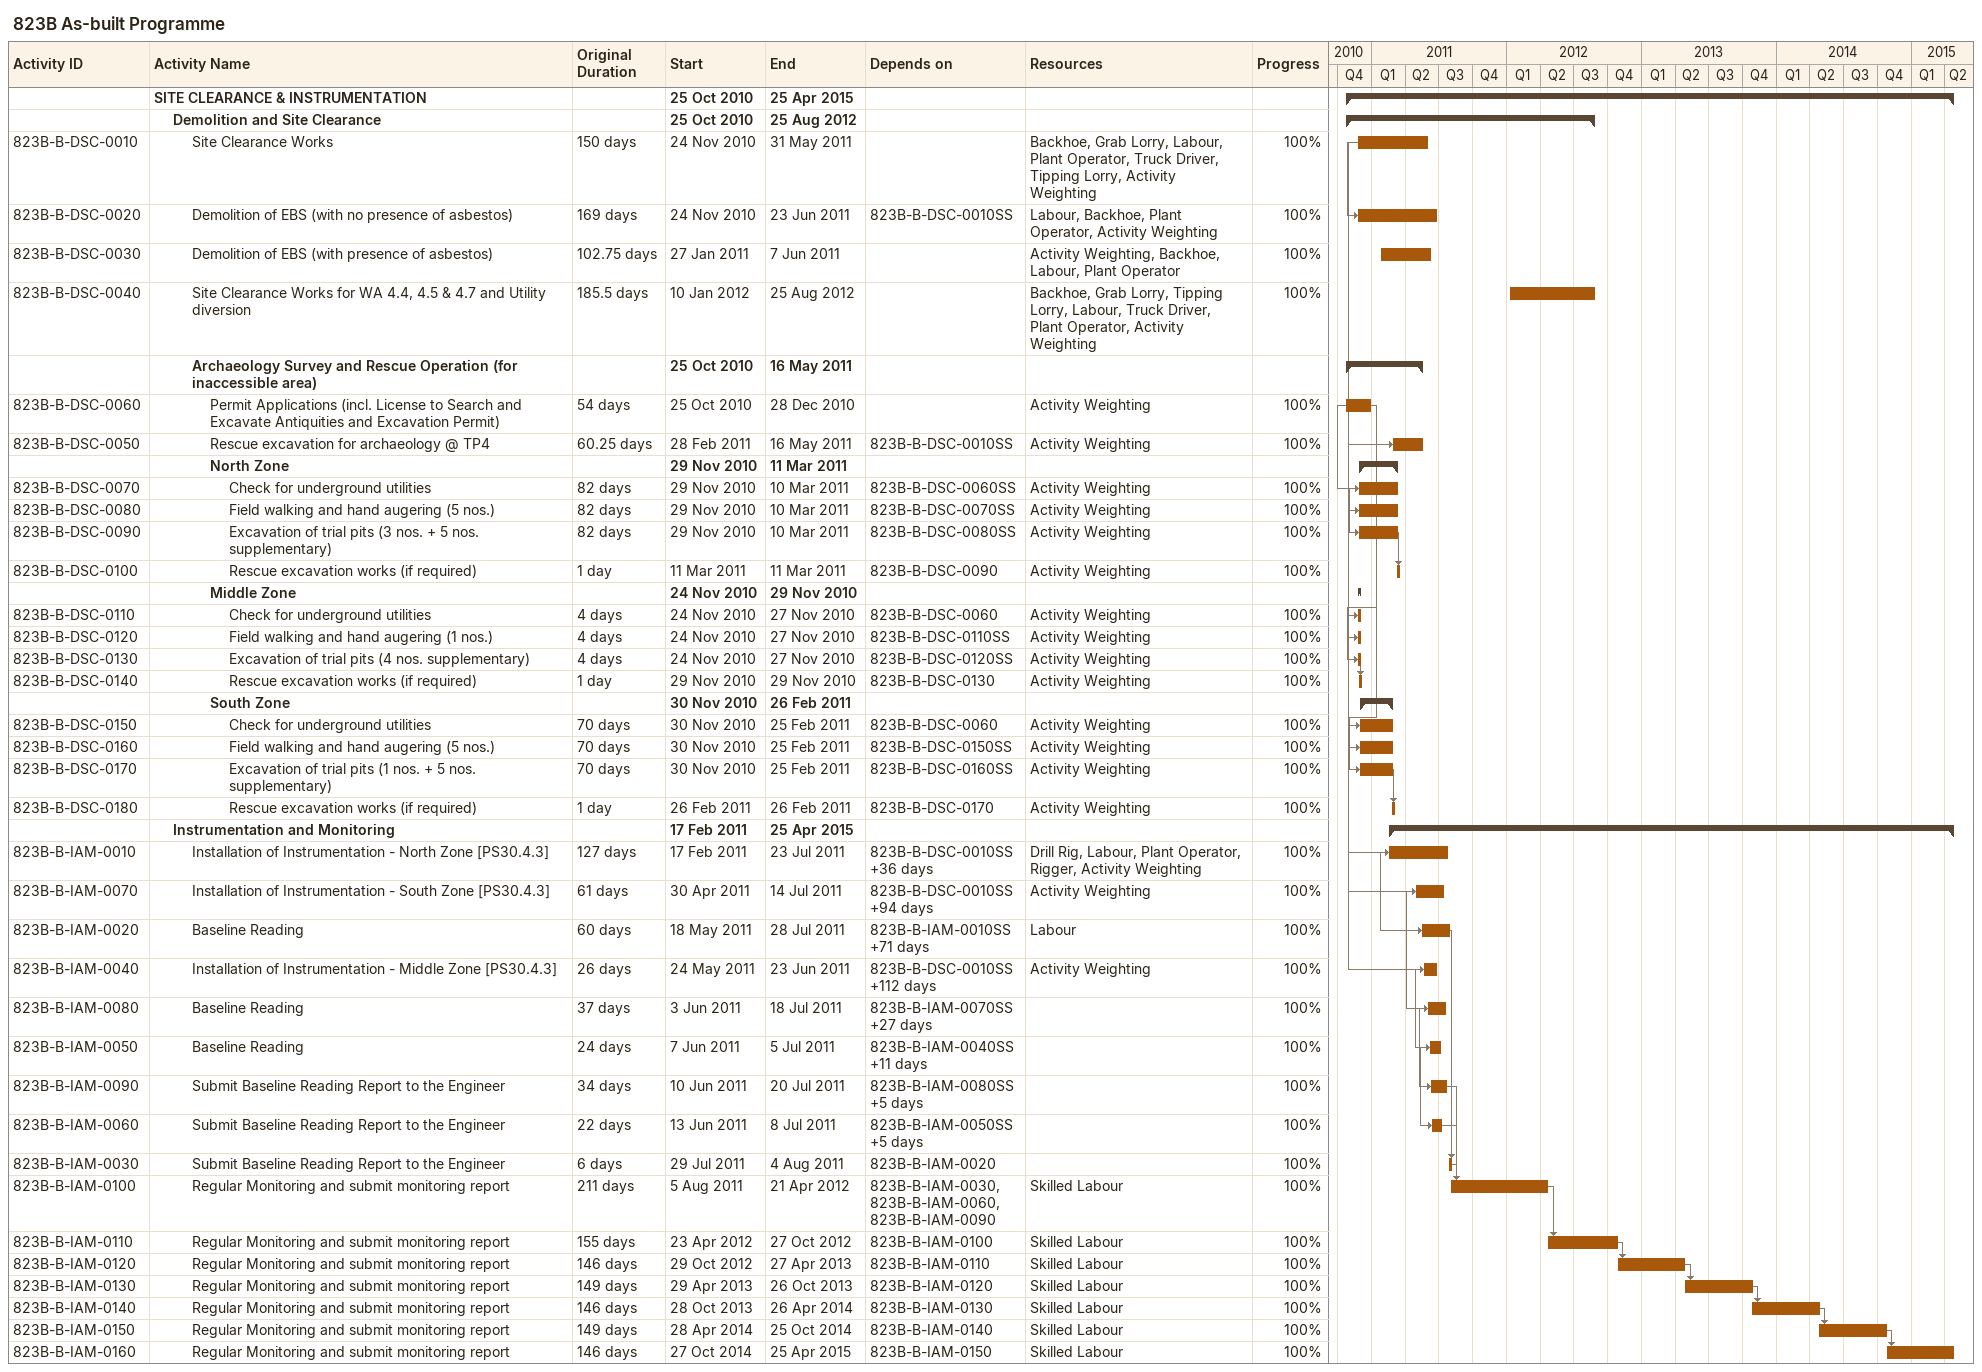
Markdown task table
823B As-built Programme

| ID | Level | Task | Original duration | Start | Finish | Predecessors | Resources | % complete |
|---|---|---|---|---|---|---|---|---|
|  | 1 | **SITE CLEARANCE & INSTRUMENTATION** |  | 2010-10-25 | 2015-04-25 |  |  |  |
|  | 2 | **Demolition and Site Clearance** |  | 2010-10-25 | 2012-08-25 |  |  |  |
| 823B-B-DSC-0010 | 3 | Site Clearance Works | 150d | 2010-11-24 | 2011-05-31 |  | Backhoe, Grab Lorry, Labour, Plant Operator, Truck Driver, Tipping Lorry, Activity Weighting | 100 |
| 823B-B-DSC-0020 | 3 | Demolition of EBS (with no presence of asbestos) | 169d | 2010-11-24 | 2011-06-23 | 823B-B-DSC-0010SS | Labour, Backhoe, Plant Operator, Activity Weighting | 100 |
| 823B-B-DSC-0030 | 3 | Demolition of EBS (with presence of asbestos) | 102.75d | 2011-01-27 | 2011-06-07 |  | Activity Weighting, Backhoe, Labour, Plant Operator | 100 |
| 823B-B-DSC-0040 | 3 | Site Clearance Works for WA 4.4, 4.5 & 4.7 and Utility diversion | 185.5d | 2012-01-10 | 2012-08-25 |  | Backhoe, Grab Lorry, Tipping Lorry, Labour, Truck Driver, Plant Operator, Activity Weighting | 100 |
|  | 3 | **Archaeology Survey and Rescue Operation (for inaccessible area)** |  | 2010-10-25 | 2011-05-16 |  |  |  |
| 823B-B-DSC-0060 | 4 | Permit Applications (incl. License to Search and Excavate Antiquities and Excavation Permit) | 54d | 2010-10-25 | 2010-12-28 |  | Activity Weighting | 100 |
| 823B-B-DSC-0050 | 4 | Rescue excavation for archaeology @ TP4 | 60.25d | 2011-02-28 | 2011-05-16 | 823B-B-DSC-0010SS | Activity Weighting | 100 |
|  | 4 | **North Zone** |  | 2010-11-29 | 2011-03-11 |  |  |  |
| 823B-B-DSC-0070 | 5 | Check for underground utilities | 82d | 2010-11-29 | 2011-03-10 | 823B-B-DSC-0060SS | Activity Weighting | 100 |
| 823B-B-DSC-0080 | 5 | Field walking and hand augering (5 nos.) | 82d | 2010-11-29 | 2011-03-10 | 823B-B-DSC-0070SS | Activity Weighting | 100 |
| 823B-B-DSC-0090 | 5 | Excavation of trial pits (3 nos. + 5 nos. supplementary) | 82d | 2010-11-29 | 2011-03-10 | 823B-B-DSC-0080SS | Activity Weighting | 100 |
| 823B-B-DSC-0100 | 5 | Rescue excavation works (if required) | 1d | 2011-03-11 | 2011-03-11 | 823B-B-DSC-0090 | Activity Weighting | 100 |
|  | 4 | **Middle Zone** |  | 2010-11-24 | 2010-11-29 |  |  |  |
| 823B-B-DSC-0110 | 5 | Check for underground utilities | 4d | 2010-11-24 | 2010-11-27 | 823B-B-DSC-0060 | Activity Weighting | 100 |
| 823B-B-DSC-0120 | 5 | Field walking and hand augering (1 nos.) | 4d | 2010-11-24 | 2010-11-27 | 823B-B-DSC-0110SS | Activity Weighting | 100 |
| 823B-B-DSC-0130 | 5 | Excavation of trial pits (4 nos. supplementary) | 4d | 2010-11-24 | 2010-11-27 | 823B-B-DSC-0120SS | Activity Weighting | 100 |
| 823B-B-DSC-0140 | 5 | Rescue excavation works (if required) | 1d | 2010-11-29 | 2010-11-29 | 823B-B-DSC-0130 | Activity Weighting | 100 |
|  | 4 | **South Zone** |  | 2010-11-30 | 2011-02-26 |  |  |  |
| 823B-B-DSC-0150 | 5 | Check for underground utilities | 70d | 2010-11-30 | 2011-02-25 | 823B-B-DSC-0060 | Activity Weighting | 100 |
| 823B-B-DSC-0160 | 5 | Field walking and hand augering (5 nos.) | 70d | 2010-11-30 | 2011-02-25 | 823B-B-DSC-0150SS | Activity Weighting | 100 |
| 823B-B-DSC-0170 | 5 | Excavation of trial pits (1 nos. + 5 nos. supplementary) | 70d | 2010-11-30 | 2011-02-25 | 823B-B-DSC-0160SS | Activity Weighting | 100 |
| 823B-B-DSC-0180 | 5 | Rescue excavation works (if required) | 1d | 2011-02-26 | 2011-02-26 | 823B-B-DSC-0170 | Activity Weighting | 100 |
|  | 2 | **Instrumentation and Monitoring** |  | 2011-02-17 | 2015-04-25 |  |  |  |
| 823B-B-IAM-0010 | 3 | Installation of Instrumentation - North Zone [PS30.4.3] | 127d | 2011-02-17 | 2011-07-23 | 823B-B-DSC-0010SS+36d | Drill Rig, Labour, Plant Operator, Rigger, Activity Weighting | 100 |
| 823B-B-IAM-0070 | 3 | Installation of Instrumentation - South Zone [PS30.4.3] | 61d | 2011-04-30 | 2011-07-14 | 823B-B-DSC-0010SS+94d | Activity Weighting | 100 |
| 823B-B-IAM-0020 | 3 | Baseline Reading | 60d | 2011-05-18 | 2011-07-28 | 823B-B-IAM-0010SS+71d | Labour | 100 |
| 823B-B-IAM-0040 | 3 | Installation of Instrumentation - Middle Zone [PS30.4.3] | 26d | 2011-05-24 | 2011-06-23 | 823B-B-DSC-0010SS+112d | Activity Weighting | 100 |
| 823B-B-IAM-0080 | 3 | Baseline Reading | 37d | 2011-06-03 | 2011-07-18 | 823B-B-IAM-0070SS+27d |  | 100 |
| 823B-B-IAM-0050 | 3 | Baseline Reading | 24d | 2011-06-07 | 2011-07-05 | 823B-B-IAM-0040SS+11d |  | 100 |
| 823B-B-IAM-0090 | 3 | Submit Baseline Reading Report to the Engineer | 34d | 2011-06-10 | 2011-07-20 | 823B-B-IAM-0080SS+5d |  | 100 |
| 823B-B-IAM-0060 | 3 | Submit Baseline Reading Report to the Engineer | 22d | 2011-06-13 | 2011-07-08 | 823B-B-IAM-0050SS+5d |  | 100 |
| 823B-B-IAM-0030 | 3 | Submit Baseline Reading Report to the Engineer | 6d | 2011-07-29 | 2011-08-04 | 823B-B-IAM-0020 |  | 100 |
| 823B-B-IAM-0100 | 3 | Regular Monitoring and submit monitoring report | 211d | 2011-08-05 | 2012-04-21 | 823B-B-IAM-0030, 823B-B-IAM-0060, 823B-B-IAM-0090 | Skilled Labour | 100 |
| 823B-B-IAM-0110 | 3 | Regular Monitoring and submit monitoring report | 155d | 2012-04-23 | 2012-10-27 | 823B-B-IAM-0100 | Skilled Labour | 100 |
| 823B-B-IAM-0120 | 3 | Regular Monitoring and submit monitoring report | 146d | 2012-10-29 | 2013-04-27 | 823B-B-IAM-0110 | Skilled Labour | 100 |
| 823B-B-IAM-0130 | 3 | Regular Monitoring and submit monitoring report | 149d | 2013-04-29 | 2013-10-26 | 823B-B-IAM-0120 | Skilled Labour | 100 |
| 823B-B-IAM-0140 | 3 | Regular Monitoring and submit monitoring report | 146d | 2013-10-28 | 2014-04-26 | 823B-B-IAM-0130 | Skilled Labour | 100 |
| 823B-B-IAM-0150 | 3 | Regular Monitoring and submit monitoring report | 149d | 2014-04-28 | 2014-10-25 | 823B-B-IAM-0140 | Skilled Labour | 100 |
| 823B-B-IAM-0160 | 3 | Regular Monitoring and submit monitoring report | 146d | 2014-10-27 | 2015-04-25 | 823B-B-IAM-0150 | Skilled Labour | 100 |
